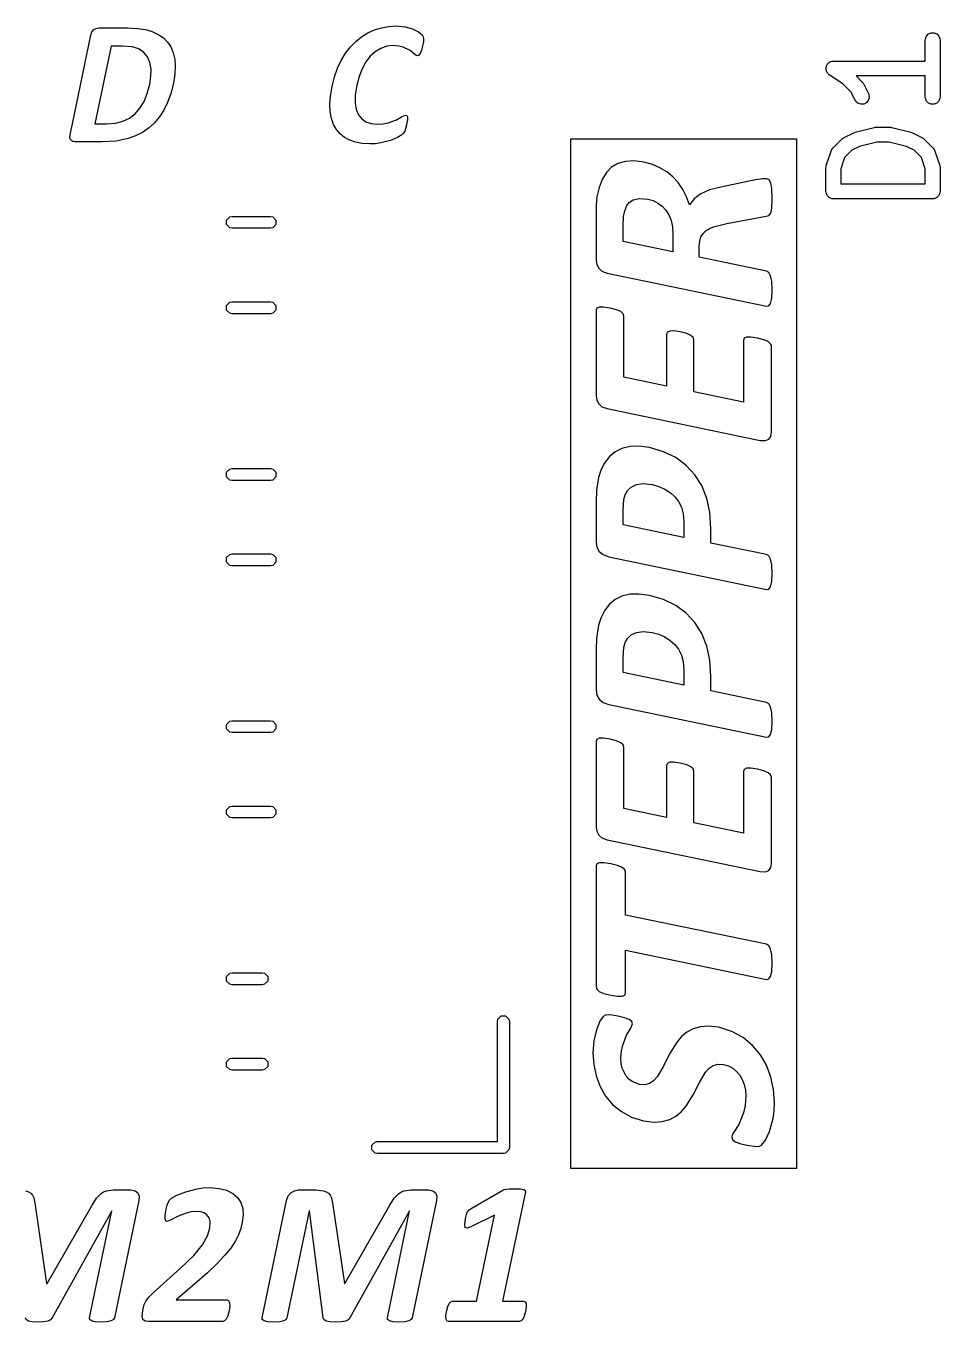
# Model space of a CAD drawing. Extents: x 34.8 to 94.5, y -157.8 to -74.1.
# Drawn here: x 44.02 to 53.23, y -147.53 to -134.47 of the extents above; entities that cross this region are included whole.
import ezdxf

# ---------------------------------------------------------------- set-up
doc = ezdxf.new("R2010")
doc.units = 0
doc.layers.add('BLACK', color=7, linetype='CONTINUOUS')

msp = doc.modelspace()

# ---------------------------------------------------------------- linework, layer by layer
at = {"layer": 'BLACK', "linetype": 'CONTINUOUS'}
for p, q in [((47.531531, -134.511128), (47.602014, -134.488933)), ((47.602014, -134.488933), (47.675118, -134.475555)), ((47.675118, -134.475555), (47.751411, -134.471042)), ((47.751411, -134.471042), (47.839998, -134.479218)), ((47.839998, -134.479218), (47.915963, -134.500571)), ((44.487074, -135.45661), (44.67242, -134.565026)), ((44.67242, -134.565026), (44.684936, -134.530225)), ((44.684936, -134.530225), (44.703616, -134.508667)), ((44.703616, -134.508667), (44.728195, -134.495679)), ((44.728195, -134.495679), (44.755451, -134.491363)), ((44.755451, -134.491363), (45.043834, -134.491363)), ((45.043834, -134.491363), (45.144035, -134.49591)), ((45.144035, -134.49591), (45.225549, -134.508387)), ((45.225549, -134.508387), (45.291338, -134.527321)), ((45.291338, -134.527321), (45.353077, -134.555883)), ((45.353077, -134.555883), (45.404017, -134.591346)), ((45.404017, -134.591346), (45.445571, -134.633769)), ((47.34253, -134.62853), (47.401511, -134.580847)), ((47.401511, -134.580847), (47.464373, -134.541847)), ((47.464373, -134.541847), (47.531531, -134.511128)), ((47.915963, -134.500571), (47.976053, -134.530893)), ((47.976053, -134.530893), (48.011139, -134.560422)), ((48.011139, -134.560422), (48.023045, -134.580664)), ((48.023045, -134.580664), (48.025744, -134.601223)), ((48.025744, -134.601223), (48.023522, -134.630673)), ((53.079819, -134.614285), (53.08126, -134.599653)), ((53.079819, -134.824999), (53.079819, -134.614285)), ((53.08126, -134.599653), (53.092459, -134.572617)), ((53.092459, -134.572617), (53.113151, -134.551925)), ((53.113151, -134.551925), (53.140187, -134.540726)), ((53.140187, -134.540726), (53.169451, -134.540726)), ((53.169451, -134.540726), (53.196487, -134.551925)), ((53.196487, -134.551925), (53.217179, -134.572617)), ((53.217179, -134.572617), (53.228378, -134.599653)), ((53.228378, -134.599653), (53.229819, -134.614285)), ((53.229819, -134.614285), (53.229819, -135.185713)), ((44.877297, -134.674252), (44.71465, -135.45661)), ((44.992873, -134.674252), (44.877297, -134.674252)), ((45.091411, -134.68241), (44.992873, -134.674252)), ((45.156632, -134.703146), (45.091411, -134.68241)), ((45.208815, -134.738156), (45.156632, -134.703146)), ((45.245933, -134.783636), (45.208815, -134.738156)), ((45.445571, -134.633769), (45.478359, -134.683325)), ((45.478359, -134.683325), (45.502719, -134.740976)), ((45.502719, -134.740976), (45.518362, -134.808164)), ((47.195917, -134.819833), (47.240706, -134.746519)), ((47.240706, -134.746519), (47.289578, -134.683045)), ((47.289578, -134.683045), (47.34253, -134.62853)), ((47.539344, -134.730719), (47.488349, -134.777127)), ((47.594479, -134.697192), (47.539344, -134.730719)), ((47.654711, -134.676234), (47.594479, -134.697192)), ((47.719739, -134.669172), (47.654711, -134.676234)), ((47.777698, -134.673453), (47.719739, -134.669172)), ((47.821106, -134.684889), (47.777698, -134.673453)), ((47.889451, -134.719974), (47.821106, -134.684889)), ((47.933824, -134.75506), (47.889451, -134.719974)), ((47.992485, -134.748471), (47.978514, -134.765458)), ((48.004947, -134.718148), (47.992485, -134.748471)), ((48.01614, -134.672585), (48.004947, -134.718148)), ((48.023522, -134.630673), (48.01614, -134.672585)), ((45.269515, -134.838613), (45.245933, -134.783636)), ((45.280542, -134.905403), (45.269515, -134.838613)), ((45.518362, -134.808164), (45.523935, -134.877316)), ((45.523935, -134.877316), (45.520223, -134.956894)), ((47.158939, -134.897481), (47.195917, -134.819833)), ((47.444626, -134.833446), (47.406112, -134.902863)), ((47.488349, -134.777127), (47.444626, -134.833446)), ((47.950717, -134.767417), (47.933824, -134.75506)), ((47.963591, -134.770777), (47.950717, -134.767417)), ((47.978514, -134.765458), (47.963591, -134.770777)), ((52.08126, -134.885367), (52.084072, -134.878578)), ((52.084072, -134.878578), (52.085498, -134.87137)), ((52.085498, -134.87137), (52.089617, -134.865191)), ((52.089617, -134.865191), (52.092459, -134.858331)), ((52.092459, -134.858331), (52.097654, -134.853135)), ((52.097654, -134.853135), (52.101731, -134.847021)), ((52.101731, -134.847021), (52.1079, -134.842889)), ((52.1079, -134.842889), (52.113151, -134.837639)), ((52.113151, -134.837639), (52.11994, -134.834826)), ((52.11994, -134.834826), (52.126046, -134.830738)), ((52.126046, -134.830738), (52.133326, -134.829281)), ((52.133326, -134.829281), (52.140187, -134.82644)), ((52.140187, -134.82644), (52.154663, -134.825014)), ((52.154663, -134.825014), (52.15474, -134.824999)), ((52.15474, -134.824999), (52.154766, -134.825004)), ((52.154766, -134.825004), (52.154819, -134.824999)), ((52.154819, -134.824999), (53.079819, -134.824999)), ((45.267604, -135.057414), (45.27947, -134.976876)), ((45.27947, -134.976876), (45.280542, -134.905403)), ((45.520223, -134.956894), (45.50574, -135.048603)), ((47.10352, -135.080592), (47.128022, -134.98408)), ((47.128022, -134.98408), (47.158939, -134.897481)), ((47.376037, -134.979707), (47.352532, -135.069003)), ((47.406112, -134.902863), (47.376037, -134.979707)), ((52.079819, -134.900078), (52.08126, -134.892793)), ((52.08126, -134.907282), (52.079819, -134.900078)), ((52.08126, -134.892793), (52.08126, -134.885367)), ((52.08126, -134.914631), (52.08126, -134.907282)), ((52.084101, -134.921491), (52.08126, -134.914631)), ((52.085558, -134.928772), (52.084101, -134.921491)), ((52.089646, -134.934877), (52.085558, -134.928772)), ((52.092459, -134.941667), (52.089646, -134.934877)), ((52.097709, -134.946917), (52.092459, -134.941667)), ((52.101841, -134.953087), (52.097709, -134.946917)), ((52.113099, -134.962307), (52.101841, -134.953087)), ((52.113151, -134.962359), (52.113099, -134.962307)), ((52.113173, -134.962368), (52.113151, -134.962359)), ((52.113216, -134.962403), (52.113173, -134.962368)), ((52.249894, -135.053521), (52.113216, -134.962403)), ((53.079819, -134.974999), (52.383504, -134.974999)), ((52.383504, -134.974999), (52.445947, -135.037442)), ((53.079819, -135.185713), (53.079819, -134.974999)), ((45.24211, -135.153053), (45.267604, -135.057414)), ((45.50574, -135.048603), (45.47927, -135.1525)), ((47.087648, -135.177418), (47.10352, -135.080592)), ((47.352532, -135.069003), (47.337668, -135.16734)), ((52.331275, -135.134902), (52.249894, -135.053521)), ((52.373451, -135.219254), (52.331275, -135.134902)), ((52.445947, -135.037442), (52.450667, -135.043192)), ((52.450667, -135.043192), (52.452164, -135.044491)), ((52.452164, -135.044491), (52.453583, -135.046745)), ((52.453583, -135.046745), (52.455275, -135.048807)), ((52.455275, -135.048807), (52.456033, -135.050639)), ((52.456033, -135.050639), (52.459996, -135.056934)), ((52.459996, -135.056934), (52.507615, -135.152172)), ((45.168416, -135.301217), (45.210054, -135.23173)), ((45.210054, -135.23173), (45.24211, -135.153053)), ((45.446871, -135.241981), (45.409136, -135.318729)), ((45.47927, -135.1525), (45.446871, -135.241981)), ((47.082194, -135.26108), (47.087648, -135.177418)), ((47.08566, -135.333335), (47.082194, -135.26108)), ((47.337668, -135.16734), (47.336497, -135.24451)), ((47.336497, -135.24451), (47.347819, -135.314414)), ((52.381283, -135.231697), (52.373451, -135.219254)), ((52.403391, -135.25087), (52.381283, -135.231697)), ((52.431152, -135.260124), (52.403391, -135.25087)), ((52.460342, -135.25805), (52.431152, -135.260124)), ((52.486517, -135.244962), (52.460342, -135.25805)), ((52.50569, -135.222855), (52.486517, -135.244962)), ((52.514944, -135.195093), (52.50569, -135.222855)), ((52.507615, -135.152172), (52.51287, -135.165903)), ((52.51287, -135.165903), (52.514944, -135.195093)), ((53.08126, -135.200345), (53.079819, -135.185713)), ((53.092459, -135.227381), (53.08126, -135.200345)), ((53.113151, -135.248073), (53.092459, -135.227381)), ((53.140187, -135.259272), (53.113151, -135.248073)), ((53.169451, -135.259272), (53.140187, -135.259272)), ((53.196487, -135.248073), (53.169451, -135.259272)), ((53.217179, -135.227381), (53.196487, -135.248073)), ((53.228378, -135.200345), (53.217179, -135.227381)), ((53.229819, -135.185713), (53.228378, -135.200345)), ((44.996842, -135.431765), (45.06235, -135.400485)), ((45.06235, -135.400485), (45.1198, -135.356593)), ((45.1198, -135.356593), (45.168416, -135.301217)), ((45.362697, -135.39032), (45.311368, -135.451072)), ((45.409136, -135.318729), (45.362697, -135.39032)), ((47.09865, -135.404148), (47.08566, -135.333335)), ((47.119601, -135.463937), (47.09865, -135.404148)), ((47.347819, -135.314414), (47.369281, -135.366674)), ((47.369281, -135.366674), (47.402372, -135.408648)), ((47.751728, -135.415572), (47.81031, -135.384217)), ((47.81031, -135.384217), (47.844999, -135.370246)), ((47.844999, -135.370246), (47.858175, -135.373818)), ((47.858175, -135.373818), (47.86397, -135.387868)), ((47.86397, -135.387868), (47.863018, -135.417239)), ((44.464368, -135.565836), (44.487074, -135.45661)), ((44.71465, -135.45661), (44.833718, -135.45661)), ((44.833718, -135.45661), (44.923892, -135.450009)), ((44.923892, -135.450009), (44.996842, -135.431765)), ((45.255062, -135.502015), (45.192448, -135.544922)), ((45.311368, -135.451072), (45.255062, -135.502015)), ((47.147893, -135.514398), (47.119601, -135.463937)), ((47.184964, -135.558486), (47.147893, -135.514398)), ((47.402372, -135.408648), (47.445564, -135.438195)), ((47.445564, -135.438195), (47.497159, -135.455492)), ((47.497159, -135.455492), (47.56106, -135.461691)), ((47.56106, -135.461691), (47.619912, -135.457904)), ((47.619912, -135.457904), (47.669095, -135.447323)), ((47.669095, -135.447323), (47.751728, -135.415572)), ((47.835711, -135.531465), (47.824836, -135.550357)), ((47.845157, -135.505111), (47.835711, -135.531465)), ((47.854286, -135.467724), (47.845157, -135.505111)), ((47.863018, -135.417239), (47.854286, -135.467724)), ((52.374724, -135.541524), (52.5652, -135.493905)), ((52.5652, -135.493905), (52.567736, -135.493529)), ((52.567736, -135.493529), (52.568758, -135.493107)), ((52.568758, -135.493107), (52.57427, -135.492564)), ((52.57427, -135.492564), (52.579744, -135.491755)), ((52.579744, -135.491755), (52.580836, -135.491917)), ((52.580836, -135.491917), (52.58339, -135.491666)), ((52.58339, -135.491666), (52.726247, -135.491666)), ((52.726247, -135.491666), (52.7288, -135.491917)), ((52.7288, -135.491917), (52.729893, -135.491755)), ((52.729893, -135.491755), (52.735366, -135.492564)), ((52.735366, -135.492564), (52.740879, -135.493107)), ((52.740879, -135.493107), (52.7419, -135.493529)), ((52.7419, -135.493529), (52.744437, -135.493905)), ((52.744437, -135.493905), (52.934913, -135.541524)), ((44.462581, -135.601481), (44.464368, -135.565836)), ((44.472147, -135.622195), (44.462581, -135.601481)), ((44.490704, -135.634947), (44.472147, -135.622195)), ((44.516758, -135.6395), (44.490704, -135.634947)), ((44.785218, -135.6395), (44.516758, -135.6395)), ((44.92979, -135.630702), (44.785218, -135.6395)), ((45.049629, -135.60624), (44.92979, -135.630702)), ((45.124189, -135.579629), (45.049629, -135.60624)), ((45.192448, -135.544922), (45.124189, -135.579629)), ((47.229778, -135.594676), (47.184964, -135.558486)), ((47.283313, -135.623386), (47.229778, -135.594676)), ((47.341355, -135.643048), (47.283313, -135.623386)), ((47.407892, -135.655454), (47.341355, -135.643048)), ((47.484301, -135.659821), (47.407892, -135.655454)), ((47.542454, -135.657301), (47.484301, -135.659821)), ((47.596146, -135.649978), (47.542454, -135.657301)), ((47.691559, -135.625529), (47.596146, -135.649978)), ((47.764826, -135.59473), (47.691559, -135.625529)), ((47.807214, -135.568455), (47.764826, -135.59473)), ((47.824836, -135.550357), (47.807214, -135.568455)), ((49.51015, -145.981799), (49.51015, -135.608516)), ((49.51015, -135.608516), (51.783485, -135.608516)), ((51.783485, -135.608516), (51.783485, -145.981799)), ((52.149405, -135.704109), (52.244643, -135.608871)), ((52.244643, -135.608871), (52.250393, -135.60415)), ((52.250393, -135.60415), (52.251692, -135.602654)), ((52.251692, -135.602654), (52.253946, -135.601234)), ((52.253946, -135.601234), (52.256008, -135.599543)), ((52.256008, -135.599543), (52.25784, -135.598784)), ((52.25784, -135.598784), (52.264135, -135.594822)), ((52.264135, -135.594822), (52.359373, -135.547203)), ((52.359373, -135.547203), (52.360442, -135.546793)), ((52.360442, -135.546793), (52.360878, -135.546471)), ((52.360878, -135.546471), (52.367014, -135.544278)), ((52.367014, -135.544278), (52.373104, -135.541948)), ((52.373104, -135.541948), (52.373644, -135.541909)), ((52.373644, -135.541909), (52.374724, -135.541524)), ((52.592624, -135.641666), (52.41909, -135.685049)), ((52.717013, -135.641666), (52.592624, -135.641666)), ((52.890547, -135.685049), (52.717013, -135.641666)), ((52.934913, -135.541524), (52.935992, -135.541909)), ((52.935992, -135.541909), (52.936532, -135.541948)), ((52.936532, -135.541948), (52.942613, -135.544275)), ((52.942613, -135.544275), (52.948759, -135.546471)), ((52.948759, -135.546471), (52.949194, -135.546793)), ((52.949194, -135.546793), (52.950264, -135.547203)), ((52.950264, -135.547203), (53.045502, -135.594822)), ((53.045502, -135.594822), (53.051798, -135.598785)), ((53.051798, -135.598785), (53.053628, -135.599543)), ((53.053628, -135.599543), (53.055686, -135.601232)), ((53.055686, -135.601232), (53.057945, -135.602654)), ((53.057945, -135.602654), (53.059244, -135.604152)), ((53.059244, -135.604152), (53.064994, -135.608871)), ((53.064994, -135.608871), (53.160233, -135.704109)), ((52.083668, -135.876282), (52.131287, -135.733425)), ((52.131287, -135.733425), (52.137281, -135.72)), ((52.137281, -135.72), (52.139046, -135.717964)), ((52.139046, -135.717964), (52.140078, -135.715474)), ((52.140078, -135.715474), (52.149405, -135.704109)), ((52.342103, -135.723543), (52.26799, -135.797655)), ((52.41909, -135.685049), (52.342103, -135.723543)), ((52.967534, -135.723543), (52.890547, -135.685049)), ((53.041648, -135.797656), (52.967534, -135.723543)), ((53.160233, -135.704109), (53.169561, -135.715474)), ((53.169561, -135.715474), (53.170592, -135.717964)), ((53.170592, -135.717964), (53.172357, -135.719999)), ((53.172357, -135.719999), (53.178351, -135.733425)), ((53.178351, -135.733425), (53.22597, -135.876281)), ((49.920806, -135.895586), (49.867906, -135.948023)), ((49.984564, -135.858107), (49.920806, -135.895586)), ((50.060879, -135.835868), (49.984564, -135.858107)), ((50.144517, -135.830738), (50.060879, -135.835868)), ((50.246381, -135.843684), (50.144517, -135.830738)), ((50.331872, -135.867074), (50.246381, -135.843684)), ((50.407581, -135.899249), (50.331872, -135.867074)), ((50.476718, -135.940923), (50.407581, -135.899249)), ((52.079819, -135.899999), (52.080548, -135.892593)), ((52.079819, -136.138094), (52.079819, -135.899999)), ((52.080408, -135.890619), (52.080998, -135.888021)), ((52.080548, -135.892593), (52.080408, -135.890619)), ((52.080998, -135.888021), (52.08126, -135.885367)), ((52.08126, -135.885367), (52.082018, -135.883535)), ((52.082018, -135.883535), (52.083668, -135.876282)), ((52.26799, -135.797655), (52.229819, -135.912169)), ((52.229819, -135.912169), (52.229819, -136.063094)), ((53.079819, -135.912169), (53.041648, -135.797656)), ((53.079819, -136.063094), (53.079819, -135.912169)), ((53.22597, -135.876281), (53.227619, -135.883536)), ((53.227619, -135.883536), (53.228378, -135.885367)), ((53.228378, -135.885367), (53.228639, -135.88802)), ((53.228639, -135.88802), (53.22923, -135.890618)), ((53.22923, -135.890618), (53.229089, -135.892592)), ((53.229089, -135.892592), (53.229819, -135.899999)), ((53.229819, -135.899999), (53.229819, -136.138094)), ((49.824818, -136.017341), (49.794153, -136.09742)), ((49.867906, -135.948023), (49.824818, -136.017341)), ((50.537519, -135.990962), (50.476718, -135.940923)), ((50.590514, -136.04943), (50.537519, -135.990962)), ((50.636681, -136.117236), (50.590514, -136.04943)), ((51.369288, -136.021004), (51.019898, -136.094155)), ((51.445369, -136.010135), (51.369288, -136.021004)), ((51.482983, -136.011235), (51.445369, -136.010135)), ((51.508384, -136.021859), (51.482983, -136.011235)), ((51.525481, -136.050802), (51.508384, -136.021859)), ((51.535006, -136.111618), (51.525481, -136.050802)), ((49.794153, -136.09742), (49.773161, -136.194295)), ((50.674445, -136.191601), (50.636681, -136.117236)), ((50.817787, -136.160955), (50.751353, -136.211269)), ((50.906814, -136.122609), (50.817787, -136.160955)), ((51.019898, -136.094155), (50.906814, -136.122609)), ((51.537815, -136.217742), (51.535006, -136.111618)), ((52.08126, -136.152726), (52.079819, -136.138094)), ((52.092459, -136.179762), (52.08126, -136.152726)), ((52.113151, -136.200454), (52.092459, -136.179762)), ((52.229819, -136.063094), (53.079819, -136.063094)), ((53.217179, -136.179762), (53.196487, -136.200454)), ((53.228378, -136.152726), (53.217179, -136.179762)), ((53.229819, -136.138094), (53.228378, -136.152726)), ((49.766444, -136.273063), (49.763635, -136.384804)), ((49.773161, -136.194295), (49.766444, -136.273063)), ((50.052208, -136.332414), (50.073899, -136.280951)), ((50.073899, -136.280951), (50.10204, -136.245667)), ((50.10204, -136.245667), (50.136716, -136.223115)), ((50.136716, -136.223115), (50.200567, -136.208061)), ((50.200567, -136.208061), (50.283872, -136.214933)), ((50.283872, -136.214933), (50.338883, -136.231107)), ((50.338883, -136.231107), (50.387554, -136.255233)), ((50.387554, -136.255233), (50.430511, -136.287486)), ((50.430511, -136.287486), (50.467299, -136.328018)), ((50.704703, -136.274406), (50.674445, -136.191601)), ((50.751353, -136.211269), (50.704703, -136.274406)), ((51.524748, -136.357449), (51.535006, -136.306768)), ((51.535006, -136.306768), (51.537815, -136.217742)), ((52.140187, -136.211653), (52.113151, -136.200454)), ((52.154819, -136.213094), (52.140187, -136.211653)), ((53.154819, -136.213094), (52.154819, -136.213094)), ((53.169451, -136.211653), (53.154819, -136.213094)), ((53.196487, -136.200454), (53.169451, -136.211653)), ((46.041925, -136.427039), (46.074397, -136.394567)), ((46.041925, -136.472961), (46.041925, -136.427039)), ((46.074397, -136.394567), (46.097358, -136.39)), ((46.097358, -136.39), (46.482642, -136.39)), ((46.482642, -136.39), (46.505603, -136.394567)), ((46.505603, -136.394567), (46.538075, -136.427039)), ((46.538075, -136.427039), (46.538075, -136.472961)), ((49.763635, -136.384804), (49.763635, -136.484455)), ((50.037187, -136.484455), (50.041339, -136.391032)), ((50.041339, -136.391032), (50.052208, -136.332414)), ((50.467299, -136.328018), (50.496525, -136.375447)), ((50.496525, -136.375447), (50.519078, -136.432187)), ((50.519078, -136.432187), (50.532605, -136.494268)), ((51.080471, -136.460886), (51.477365, -136.388223)), ((51.477365, -136.388223), (51.505575, -136.380774)), ((51.505575, -136.380774), (51.524748, -136.357449)), ((46.074397, -136.505433), (46.041925, -136.472961)), ((46.097358, -136.51), (46.074397, -136.505433)), ((46.482642, -136.51), (46.097358, -136.51)), ((46.505603, -136.505433), (46.482642, -136.51)), ((46.538075, -136.472961), (46.505603, -136.505433)), ((49.763635, -136.484455), (49.763635, -136.832501)), ((50.037187, -136.642114), (50.037187, -136.484455)), ((50.532605, -136.494268), (50.537397, -136.567009)), ((50.537397, -136.567009), (50.537397, -136.746039)), ((50.820963, -136.596563), (50.843072, -136.560934)), ((50.843072, -136.560934), (50.873841, -136.532082)), ((50.873841, -136.532082), (50.911877, -136.509676)), ((50.911877, -136.509676), (50.961036, -136.490805)), ((50.961036, -136.490805), (51.080471, -136.460886)), ((50.537397, -136.746039), (50.037187, -136.642114)), ((50.803133, -136.691817), (50.807903, -136.638279)), ((50.803133, -136.80136), (50.803133, -136.691817)), ((50.807903, -136.638279), (50.820963, -136.596563)), ((49.763635, -136.832501), (49.770275, -136.874434)), ((51.480174, -136.942044), (50.803133, -136.80136)), ((49.770275, -136.874434), (49.790258, -136.912246)), ((49.790258, -136.912246), (49.823423, -136.940986)), ((49.823423, -136.940986), (49.876964, -136.96024)), ((49.876964, -136.96024), (51.48054, -137.293632)), ((51.504842, -136.955844), (51.480174, -136.942044)), ((51.522794, -136.988328), (51.504842, -136.955844)), ((51.533663, -137.044015), (51.522794, -136.988328)), ((51.537815, -137.130477), (51.533663, -137.044015)), ((51.522794, -137.266399), (51.533663, -137.214497)), ((51.533663, -137.214497), (51.537815, -137.130477)), ((46.041925, -137.287039), (46.074397, -137.254567)), ((46.041925, -137.332961), (46.041925, -137.287039)), ((46.074397, -137.365433), (46.041925, -137.332961)), ((46.074397, -137.254567), (46.097358, -137.25)), ((46.097358, -137.25), (46.482642, -137.25)), ((46.482642, -137.25), (46.505603, -137.254567)), ((46.505603, -137.254567), (46.538075, -137.287039)), ((46.538075, -137.332961), (46.505603, -137.365433)), ((46.538075, -137.287039), (46.538075, -137.332961)), ((49.770474, -137.315003), (49.763635, -137.335031)), ((49.763635, -137.335031), (49.763635, -138.198307)), ((49.79441, -137.304012), (49.770474, -137.315003)), ((49.838129, -137.303035), (49.79441, -137.304012)), ((49.905662, -137.313782), (49.838129, -137.303035)), ((49.970631, -137.330634), (49.905662, -137.313782)), ((50.013618, -137.349563), (49.970631, -137.330634)), ((50.037554, -137.370568), (50.013618, -137.349563)), ((51.48054, -137.293632), (51.505087, -137.290701)), ((51.505087, -137.290701), (51.522794, -137.266399)), ((46.097358, -137.37), (46.074397, -137.365433)), ((46.482642, -137.37), (46.097358, -137.37)), ((46.505603, -137.365433), (46.482642, -137.37)), ((50.045003, -137.393527), (50.037554, -137.370568)), ((50.045003, -138.010851), (50.045003, -137.393527)), ((50.482442, -137.557292), (50.47487, -137.577686)), ((50.47487, -137.577686), (50.47487, -138.100244)), ((50.505523, -137.545446), (50.482442, -137.557292)), ((50.547777, -137.544225), (50.505523, -137.545446)), ((50.612379, -137.554239), (50.547777, -137.544225)), ((50.677714, -137.571214), (50.612379, -137.554239)), ((50.719235, -137.589776), (50.677714, -137.571214)), ((50.741706, -137.611147), (50.719235, -137.589776)), ((50.748422, -137.634473), (50.741706, -137.611147)), ((51.256203, -137.617986), (51.248632, -137.63838)), ((51.280017, -137.60614), (51.256203, -137.617986)), ((51.323126, -137.605041), (51.280017, -137.60614)), ((51.389316, -137.615422), (51.323126, -137.605041)), ((51.455628, -137.632641), (51.389316, -137.615422)), ((50.748422, -138.15703), (50.748422, -137.634473)), ((51.248632, -137.63838), (51.248632, -138.261078)), ((51.498614, -137.65157), (51.455628, -137.632641)), ((51.52255, -137.673307), (51.498614, -137.65157)), ((51.53, -137.696877), (51.52255, -137.673307)), ((51.53, -138.565526), (51.53, -137.696877)), ((50.47487, -138.100244), (50.045003, -138.010851)), ((49.763635, -138.198307), (49.770275, -138.24024)), ((49.770275, -138.24024), (49.790258, -138.278052)), ((51.248632, -138.261078), (50.748422, -138.15703)), ((49.790258, -138.278052), (49.823423, -138.306792)), ((49.823423, -138.306792), (49.876964, -138.326046)), ((49.876964, -138.326046), (51.416671, -138.646126)), ((51.416671, -138.646126), (51.47151, -138.648877)), ((51.47151, -138.648877), (51.503377, -138.634159)), ((51.503377, -138.634159), (51.522996, -138.60561)), ((51.522996, -138.60561), (51.53, -138.565526)), ((49.954633, -138.761898), (49.89561, -138.811161)), ((50.023964, -138.727527), (49.954633, -138.761898)), ((50.106552, -138.708042), (50.023964, -138.727527)), ((50.195908, -138.704985), (50.106552, -138.708042)), ((50.30158, -138.719155), (50.195908, -138.704985)), ((50.444325, -138.760547), (50.30158, -138.719155)), ((50.565851, -138.819539), (50.444325, -138.760547)), ((49.847166, -138.875348), (49.811053, -138.947661)), ((49.89561, -138.811161), (49.847166, -138.875348)), ((50.672122, -138.89771), (50.565851, -138.819539)), ((50.759535, -138.992096), (50.672122, -138.89771)), ((46.041925, -138.967039), (46.074397, -138.934567)), ((46.041925, -139.012961), (46.041925, -138.967039)), ((46.074397, -139.045433), (46.041925, -139.012961)), ((46.074397, -138.934567), (46.097358, -138.93)), ((46.097358, -139.05), (46.074397, -139.045433)), ((46.097358, -138.93), (46.482642, -138.93)), ((46.482642, -139.05), (46.097358, -139.05)), ((46.482642, -138.93), (46.505603, -138.934567)), ((46.505603, -139.045433), (46.482642, -139.05)), ((46.505603, -138.934567), (46.538075, -138.967039)), ((46.538075, -139.012961), (46.505603, -139.045433)), ((46.538075, -138.967039), (46.538075, -139.012961)), ((49.788914, -139.020184), (49.768398, -139.1489)), ((49.811053, -138.947661), (49.788914, -139.020184)), ((50.828196, -139.102011), (50.759535, -138.992096)), ((49.768398, -139.1489), (49.763635, -139.264916)), ((50.057872, -139.194872), (50.081639, -139.151953)), ((50.081639, -139.151953), (50.117386, -139.117486)), ((50.117386, -139.117486), (50.171887, -139.09187)), ((50.171887, -139.09187), (50.237141, -139.082244)), ((50.237141, -139.082244), (50.32747, -139.092114)), ((50.32747, -139.092114), (50.394733, -139.11084)), ((50.394733, -139.11084), (50.455942, -139.137543)), ((50.455942, -139.137543), (50.511237, -139.172297)), ((50.511237, -139.172297), (50.557302, -139.21338)), ((50.879337, -139.230233), (50.828196, -139.102011)), ((49.763635, -139.264916), (49.763635, -139.347103)), ((50.037187, -139.347103), (50.044881, -139.242445)), ((50.044881, -139.242445), (50.057872, -139.194872)), ((50.557302, -139.21338), (50.594634, -139.261958)), ((50.594634, -139.261958), (50.623248, -139.31987)), ((50.623248, -139.31987), (50.64055, -139.38491)), ((50.909599, -139.370329), (50.879337, -139.230233)), ((49.763635, -139.347103), (49.763635, -139.672435)), ((50.037187, -139.496824), (50.037187, -139.347103)), ((50.64055, -139.38491), (50.646817, -139.465805)), ((50.920369, -139.536025), (50.909599, -139.370329)), ((50.646817, -139.623464), (50.037187, -139.496824)), ((50.646817, -139.465805), (50.646817, -139.623464)), ((50.920369, -139.680373), (50.920369, -139.536025)), ((49.763635, -139.672435), (49.771767, -139.722708)), ((51.480785, -139.796877), (50.920369, -139.680373)), ((46.041925, -139.827039), (46.074397, -139.794567)), ((46.041925, -139.872961), (46.041925, -139.827039)), ((46.074397, -139.794567), (46.097358, -139.79)), ((46.097358, -139.79), (46.482642, -139.79)), ((46.482642, -139.79), (46.505603, -139.794567)), ((46.505603, -139.794567), (46.538075, -139.827039)), ((46.538075, -139.827039), (46.538075, -139.872961)), ((49.771767, -139.722708), (49.795753, -139.765369)), ((49.795753, -139.765369), (49.834198, -139.797312)), ((49.834198, -139.797312), (49.891863, -139.818004)), ((49.891863, -139.818004), (51.48054, -140.148342)), ((51.505209, -139.810676), (51.480785, -139.796877)), ((51.522916, -139.843038), (51.505209, -139.810676)), ((51.533663, -139.898726), (51.522916, -139.843038)), ((46.074397, -139.905433), (46.041925, -139.872961)), ((46.097358, -139.91), (46.074397, -139.905433)), ((46.482642, -139.91), (46.097358, -139.91)), ((46.505603, -139.905433), (46.482642, -139.91)), ((46.538075, -139.872961), (46.505603, -139.905433)), ((51.537815, -139.985188), (51.533663, -139.898726)), ((51.522794, -140.121109), (51.533663, -140.069207)), ((51.533663, -140.069207), (51.537815, -139.985188)), ((50.023964, -140.216432), (49.954633, -140.250802)), ((50.106552, -140.196946), (50.023964, -140.216432)), ((50.195908, -140.193889), (50.106552, -140.196946)), ((50.30158, -140.208059), (50.195908, -140.193889)), ((50.444325, -140.249451), (50.30158, -140.208059)), ((51.48054, -140.148342), (51.505087, -140.145411)), ((51.505087, -140.145411), (51.522794, -140.121109)), ((49.847166, -140.364253), (49.811053, -140.436566)), ((49.89561, -140.300065), (49.847166, -140.364253)), ((49.954633, -140.250802), (49.89561, -140.300065)), ((50.565851, -140.308443), (50.444325, -140.249451)), ((50.672122, -140.386614), (50.565851, -140.308443)), ((49.811053, -140.436566), (49.788914, -140.509089)), ((50.759535, -140.481001), (50.672122, -140.386614)), ((50.828196, -140.590915), (50.759535, -140.481001)), ((49.788914, -140.509089), (49.768398, -140.637805)), ((50.081639, -140.640858), (50.117386, -140.606391)), ((50.117386, -140.606391), (50.171887, -140.580774)), ((50.171887, -140.580774), (50.237141, -140.571148)), ((50.237141, -140.571148), (50.32747, -140.581018)), ((50.32747, -140.581018), (50.394733, -140.599745)), ((50.394733, -140.599745), (50.455942, -140.626447)), ((50.455942, -140.626447), (50.511237, -140.661202)), ((50.879337, -140.719138), (50.828196, -140.590915)), ((49.768398, -140.637805), (49.763635, -140.75382)), ((49.763635, -140.75382), (49.763635, -140.836008)), ((50.037187, -140.836008), (50.044881, -140.73135)), ((50.044881, -140.73135), (50.057872, -140.683776)), ((50.057872, -140.683776), (50.081639, -140.640858)), ((50.511237, -140.661202), (50.557302, -140.702285)), ((50.557302, -140.702285), (50.594634, -140.750862)), ((50.594634, -140.750862), (50.623248, -140.808775)), ((50.909599, -140.859234), (50.879337, -140.719138)), ((49.763635, -140.836008), (49.763635, -141.161339)), ((50.037187, -140.985729), (50.037187, -140.836008)), ((50.623248, -140.808775), (50.64055, -140.873814)), ((50.64055, -140.873814), (50.646817, -140.95471)), ((50.920369, -141.02493), (50.909599, -140.859234)), ((50.646817, -141.112369), (50.037187, -140.985729)), ((50.646817, -140.95471), (50.646817, -141.112369)), ((50.920369, -141.169277), (50.920369, -141.02493)), ((49.763635, -141.161339), (49.771767, -141.211613)), ((49.771767, -141.211613), (49.795753, -141.254274)), ((49.795753, -141.254274), (49.834198, -141.286216)), ((51.480785, -141.285781), (50.920369, -141.169277)), ((49.834198, -141.286216), (49.891863, -141.306908)), ((49.891863, -141.306908), (51.48054, -141.637246)), ((51.505209, -141.299581), (51.480785, -141.285781)), ((51.522916, -141.331943), (51.505209, -141.299581)), ((51.533663, -141.38763), (51.522916, -141.331943)), ((51.537815, -141.474092), (51.533663, -141.38763)), ((46.041925, -141.507039), (46.074397, -141.474567)), ((46.041925, -141.552961), (46.041925, -141.507039)), ((46.074397, -141.474567), (46.097358, -141.47)), ((46.097358, -141.47), (46.482642, -141.47)), ((46.482642, -141.47), (46.505603, -141.474567)), ((46.505603, -141.474567), (46.538075, -141.507039)), ((46.538075, -141.507039), (46.538075, -141.552961)), ((51.533663, -141.558112), (51.537815, -141.474092)), ((46.074397, -141.585433), (46.041925, -141.552961)), ((46.097358, -141.59), (46.074397, -141.585433)), ((46.482642, -141.59), (46.097358, -141.59)), ((46.505603, -141.585433), (46.482642, -141.59)), ((46.538075, -141.552961), (46.505603, -141.585433)), ((49.770474, -141.658618), (49.763635, -141.678646)), ((49.79441, -141.647627), (49.770474, -141.658618)), ((49.838129, -141.64665), (49.79441, -141.647627)), ((49.905662, -141.657396), (49.838129, -141.64665)), ((49.970631, -141.674249), (49.905662, -141.657396)), ((51.48054, -141.637246), (51.505087, -141.634316)), ((51.505087, -141.634316), (51.522794, -141.610013)), ((51.522794, -141.610013), (51.533663, -141.558112)), ((49.763635, -141.678646), (49.763635, -142.541922)), ((50.013618, -141.693178), (49.970631, -141.674249)), ((50.037554, -141.714183), (50.013618, -141.693178)), ((50.045003, -141.737142), (50.037554, -141.714183)), ((50.045003, -142.354466), (50.045003, -141.737142)), ((50.482442, -141.900907), (50.47487, -141.921301)), ((50.47487, -141.921301), (50.47487, -142.443858)), ((50.505523, -141.889061), (50.482442, -141.900907)), ((50.547777, -141.88784), (50.505523, -141.889061)), ((50.612379, -141.897854), (50.547777, -141.88784)), ((50.677714, -141.914828), (50.612379, -141.897854)), ((50.719235, -141.933391), (50.677714, -141.914828)), ((50.741706, -141.954762), (50.719235, -141.933391)), ((50.748422, -141.978087), (50.741706, -141.954762)), ((50.748422, -142.500645), (50.748422, -141.978087)), ((51.256203, -141.961601), (51.248632, -141.981995)), ((51.248632, -141.981995), (51.248632, -142.604692)), ((51.280017, -141.949755), (51.256203, -141.961601)), ((51.323126, -141.948656), (51.280017, -141.949755)), ((51.389316, -141.959036), (51.323126, -141.948656)), ((51.455628, -141.976256), (51.389316, -141.959036)), ((51.498614, -141.995184), (51.455628, -141.976256)), ((51.52255, -142.016922), (51.498614, -141.995184)), ((51.53, -142.040491), (51.52255, -142.016922)), ((51.53, -142.909141), (51.53, -142.040491)), ((46.041925, -142.367039), (46.074397, -142.334567)), ((46.041925, -142.412961), (46.041925, -142.367039)), ((46.074397, -142.445433), (46.041925, -142.412961)), ((46.074397, -142.334567), (46.097358, -142.33)), ((46.097358, -142.45), (46.074397, -142.445433)), ((46.097358, -142.33), (46.482642, -142.33)), ((46.482642, -142.45), (46.097358, -142.45)), ((46.482642, -142.33), (46.505603, -142.334567)), ((46.505603, -142.445433), (46.482642, -142.45)), ((46.505603, -142.334567), (46.538075, -142.367039)), ((46.538075, -142.412961), (46.505603, -142.445433)), ((46.538075, -142.367039), (46.538075, -142.412961)), ((50.47487, -142.443858), (50.045003, -142.354466)), ((49.763635, -142.541922), (49.770275, -142.583854)), ((49.770275, -142.583854), (49.790258, -142.621667)), ((51.248632, -142.604692), (50.748422, -142.500645)), ((49.790258, -142.621667), (49.823423, -142.650407)), ((49.823423, -142.650407), (49.876964, -142.669661)), ((49.876964, -142.669661), (51.416671, -142.989741)), ((49.771207, -142.91256), (49.763635, -142.932955)), ((49.763635, -142.932955), (49.763635, -144.151727)), ((49.79612, -142.900959), (49.771207, -142.91256)), ((49.842404, -142.900593), (49.79612, -142.900959)), ((49.912868, -142.911828), (49.842404, -142.900593)), ((49.981256, -142.929413), (49.912868, -142.911828)), ((50.026807, -142.948831), (49.981256, -142.929413)), ((50.05233, -142.970935), (50.026807, -142.948831)), ((50.060635, -142.994748), (50.05233, -142.970935)), ((51.503377, -142.977773), (51.522996, -142.949225)), ((51.522996, -142.949225), (51.53, -142.909141)), ((50.060635, -143.427669), (50.060635, -142.994748)), ((51.416671, -142.989741), (51.47151, -142.992491)), ((51.47151, -142.992491), (51.503377, -142.977773)), ((51.480662, -143.722836), (50.060635, -143.427669)), ((51.505209, -143.736636), (51.480662, -143.722836)), ((51.522916, -143.768998), (51.505209, -143.736636)), ((50.060635, -144.21352), (50.060635, -143.7806)), ((50.060635, -143.7806), (51.480662, -144.075767)), ((51.533663, -143.825418), (51.522916, -143.768998)), ((51.537815, -143.911147), (51.533663, -143.825418)), ((46.041925, -144.047039), (46.074397, -144.014567)), ((46.074397, -144.014567), (46.097358, -144.01)), ((46.097358, -144.01), (46.4, -144.01)), ((46.4, -144.01), (46.422961, -144.014567)), ((46.422961, -144.014567), (46.455433, -144.047039)), ((51.522916, -144.047069), (51.533663, -143.995167)), ((51.533663, -143.995167), (51.537815, -143.911147)), ((46.041925, -144.092961), (46.041925, -144.047039)), ((46.074397, -144.125433), (46.041925, -144.092961)), ((46.097358, -144.13), (46.074397, -144.125433)), ((46.4, -144.13), (46.097358, -144.13)), ((46.422961, -144.125433), (46.4, -144.13)), ((46.455433, -144.092961), (46.422961, -144.125433)), ((46.455433, -144.047039), (46.455433, -144.092961)), ((49.763635, -144.151727), (49.771207, -144.176151)), ((51.480662, -144.075767), (51.505209, -144.072226)), ((51.505209, -144.072226), (51.522916, -144.047069)), ((49.771207, -144.176151), (49.79612, -144.197278)), ((49.79612, -144.197278), (49.842404, -144.216939)), ((49.842404, -144.216939), (49.912868, -144.234891)), ((49.912868, -144.234891), (49.981256, -144.24576)), ((49.981256, -144.24576), (50.026807, -144.245149)), ((50.026807, -144.245149), (50.05233, -144.234525)), ((50.05233, -144.234525), (50.060635, -144.21352)), ((48.77, -144.5), (48.774567, -144.477039)), ((48.77, -145.71), (48.77, -144.5)), ((48.774567, -144.477039), (48.807039, -144.444567)), ((48.807039, -144.444567), (48.852961, -144.444567)), ((48.852961, -144.444567), (48.885433, -144.477039)), ((48.885433, -144.477039), (48.89, -144.5)), ((48.89, -144.5), (48.89, -145.77)), ((49.80308, -144.497208), (49.767055, -144.584647)), ((49.836297, -144.449336), (49.80308, -144.497208)), ((49.859256, -144.436025), (49.836297, -144.449336)), ((49.884658, -144.433339), (49.859256, -144.436025)), ((49.924469, -144.43688), (49.884658, -144.433339)), ((49.984064, -144.447993), (49.924469, -144.43688)), ((50.051353, -144.464113), (49.984064, -144.447993)), ((50.09666, -144.480111), (50.051353, -144.464113)), ((50.122794, -144.498796), (50.09666, -144.480111)), ((50.112414, -144.566817), (50.130976, -144.523831)), ((50.130976, -144.523831), (50.122794, -144.498796)), ((49.767055, -144.584647), (49.741775, -144.694312)), ((50.031814, -144.737299), (50.071748, -144.637281)), ((50.071748, -144.637281), (50.112414, -144.566817)), ((50.625113, -144.652973), (50.579284, -144.706768)), ((50.678935, -144.608461), (50.625113, -144.652973)), ((50.740997, -144.574922), (50.678935, -144.608461)), ((50.815467, -144.552651), (50.740997, -144.574922)), ((50.897207, -144.54625), (50.815467, -144.552651)), ((51.000359, -144.559002), (50.897207, -144.54625)), ((51.132659, -144.599542), (51.000359, -144.559002)), ((51.244724, -144.660607), (51.132659, -144.599542)), ((51.341435, -144.740829), (51.244724, -144.660607)), ((49.741775, -144.694312), (49.732372, -144.815334)), ((50.01374, -144.868457), (50.018488, -144.797269)), ((50.018488, -144.797269), (50.031814, -144.737299)), ((50.579284, -144.706768), (50.504912, -144.827547)), ((51.42009, -144.834752), (51.341435, -144.740829)), ((46.041925, -144.907039), (46.074397, -144.874567)), ((46.041925, -144.952961), (46.041925, -144.907039)), ((46.074397, -144.874567), (46.097358, -144.87)), ((46.097358, -144.87), (46.4, -144.87)), ((46.4, -144.87), (46.422961, -144.874567)), ((46.422961, -144.874567), (46.455433, -144.907039)), ((46.455433, -144.907039), (46.455433, -144.952961)), ((49.732372, -144.815334), (49.740246, -144.932863)), ((49.740246, -144.932863), (49.763757, -145.046999)), ((50.017476, -144.924125), (50.01374, -144.868457)), ((50.028028, -144.97165), (50.017476, -144.924125)), ((50.504912, -144.827547), (50.442875, -144.950889)), ((50.943695, -144.944172), (50.989443, -144.93005)), ((50.989443, -144.93005), (51.046765, -144.933426)), ((51.046765, -144.933426), (51.096564, -144.94856)), ((51.481376, -144.941202), (51.42009, -144.834752)), ((46.074397, -144.985433), (46.041925, -144.952961)), ((46.097358, -144.99), (46.074397, -144.985433)), ((46.4, -144.99), (46.097358, -144.99)), ((46.422961, -144.985433), (46.4, -144.99)), ((46.455433, -144.952961), (46.422961, -144.985433)), ((49.763757, -145.046999), (49.803457, -145.155016)), ((50.067229, -145.051273), (50.028028, -144.97165)), ((50.094879, -145.082061), (50.067229, -145.051273)), ((50.380104, -145.057501), (50.343515, -145.098129)), ((50.442875, -144.950889), (50.380104, -145.057501)), ((50.804476, -145.115753), (50.867247, -145.011828)), ((50.867247, -145.011828), (50.903705, -144.972144)), ((50.903705, -144.972144), (50.943695, -144.944172)), ((51.096564, -144.94856), (51.141043, -144.971772)), ((51.141043, -144.971772), (51.17991, -145.002732)), ((51.17991, -145.002732), (51.211995, -145.040648)), ((51.211995, -145.040648), (51.23715, -145.084565)), ((51.525847, -145.059821), (51.481376, -144.941202)), ((51.552346, -145.185157), (51.525847, -145.059821)), ((49.803457, -145.155016), (49.858646, -145.251186)), ((50.127435, -145.106472), (50.094879, -145.082061)), ((50.201929, -145.136025), (50.127435, -145.106472)), ((50.258118, -145.13942), (50.201929, -145.136025)), ((50.303656, -145.125767), (50.258118, -145.13942)), ((50.343515, -145.098129), (50.303656, -145.125767)), ((50.742438, -145.237752), (50.804476, -145.115753)), ((51.23715, -145.084565), (51.256448, -145.136147)), ((51.256448, -145.136147), (51.268042, -145.19169)), ((51.268042, -145.19169), (51.272079, -145.254239)), ((51.561263, -145.315788), (51.552346, -145.185157)), ((49.858646, -145.251186), (49.929866, -145.335754)), ((50.668066, -145.357187), (50.742438, -145.237752)), ((51.272079, -145.254239), (51.26619, -145.347998)), ((51.557464, -145.403229), (51.561263, -145.315788)), ((49.929866, -145.335754), (50.018381, -145.4086)), ((50.018381, -145.4086), (50.120757, -145.46414)), ((50.506321, -145.48646), (50.568415, -145.453541)), ((50.568415, -145.453541), (50.6223, -145.40976)), ((50.6223, -145.40976), (50.668066, -145.357187)), ((51.250219, -145.421423), (51.201737, -145.539026)), ((51.26619, -145.347998), (51.250219, -145.421423)), ((51.54673, -145.479186), (51.557464, -145.403229)), ((50.120757, -145.46414), (50.241496, -145.501046)), ((50.241496, -145.501046), (50.348339, -145.514593)), ((50.348339, -145.514593), (50.431273, -145.508496)), ((50.431273, -145.508496), (50.506321, -145.48646)), ((51.201737, -145.539026), (51.153377, -145.616451)), ((51.512048, -145.607536), (51.54673, -145.479186)), ((47.504567, -145.747039), (47.537039, -145.714567)), ((47.537039, -145.714567), (47.56, -145.71)), ((47.56, -145.71), (48.77, -145.71)), ((51.135946, -145.645374), (51.131395, -145.664689)), ((51.131395, -145.664689), (51.138967, -145.689724)), ((51.153377, -145.616451), (51.135946, -145.645374)), ((51.138967, -145.689724), (51.164368, -145.710973)), ((51.164368, -145.710973), (51.211018, -145.729291)), ((51.42986, -145.745411), (51.469305, -145.696929)), ((51.469305, -145.696929), (51.512048, -145.607536)), ((47.504567, -145.792961), (47.504567, -145.747039)), ((47.537039, -145.825433), (47.504567, -145.792961)), ((47.56, -145.83), (47.537039, -145.825433)), ((48.83, -145.83), (47.56, -145.83)), ((48.852961, -145.825433), (48.83, -145.83)), ((48.885433, -145.792961), (48.852961, -145.825433)), ((48.89, -145.77), (48.885433, -145.792961)), ((51.211018, -145.729291), (51.282337, -145.746754)), ((51.282337, -145.746754), (51.37918, -145.759577)), ((51.37918, -145.759577), (51.41005, -145.755445)), ((51.41005, -145.755445), (51.42986, -145.745411)), ((51.783485, -145.981799), (49.51015, -145.981799)), ((44.016639, -146.20542), (44.045932, -146.215967)), ((44.045932, -146.215967), (44.068479, -146.231065)), ((44.068479, -146.231065), (44.085955, -146.251382)), ((44.730316, -146.279609), (44.776387, -146.231523)), ((44.776387, -146.231523), (44.802052, -146.215794)), ((44.802052, -146.215794), (44.830334, -146.20542)), ((44.830334, -146.20542), (44.897104, -146.197726)), ((44.897104, -146.197726), (45.074607, -146.197726)), ((45.074607, -146.197726), (45.11967, -146.20487)), ((45.11967, -146.20487), (45.147422, -146.225845)), ((45.147422, -146.225845), (45.15942, -146.259642)), ((45.53989, -146.250025), (45.629832, -146.214854)), ((45.629832, -146.214854), (45.744138, -146.186003)), ((45.744138, -146.186003), (45.806235, -146.177225)), ((45.806235, -146.177225), (45.869892, -146.174279)), ((45.869892, -146.174279), (45.966709, -146.181326)), ((45.966709, -146.181326), (46.041351, -146.200382)), ((46.041351, -146.200382), (46.105489, -146.23251)), ((46.105489, -146.23251), (46.151993, -146.273106)), ((46.662024, -146.257991), (46.688651, -146.225387)), ((46.688651, -146.225387), (46.724278, -146.204732)), ((46.724278, -146.204732), (46.766595, -146.197726)), ((46.766595, -146.197726), (46.938969, -146.197726)), ((46.938969, -146.197726), (47.016639, -146.20542)), ((47.016639, -146.20542), (47.045932, -146.215967)), ((47.045932, -146.215967), (47.068479, -146.231065)), ((47.068479, -146.231065), (47.085955, -146.251382)), ((47.730316, -146.279609), (47.776387, -146.231523)), ((47.776387, -146.231523), (47.802052, -146.215794)), ((47.802052, -146.215794), (47.830334, -146.20542)), ((47.830334, -146.20542), (47.897104, -146.197726)), ((47.897104, -146.197726), (48.074607, -146.197726)), ((48.074607, -146.197726), (48.11967, -146.20487)), ((48.11967, -146.20487), (48.147422, -146.225845)), ((48.147422, -146.225845), (48.15942, -146.259642)), ((48.506734, -146.383107), (48.823639, -146.199283)), ((49.051151, -146.217876), (48.822631, -147.317336)), ((48.823639, -146.199283), (48.837469, -146.192689)), ((48.837469, -146.192689), (48.857802, -146.188567)), ((48.857802, -146.188567), (48.889859, -146.186552)), ((48.889859, -146.186552), (48.940601, -146.186003)), ((48.940601, -146.186003), (49.001875, -146.18756)), ((49.001875, -146.18756), (49.036405, -146.192689)), ((49.036405, -146.192689), (49.050327, -146.202489)), ((49.050327, -146.202489), (49.051151, -146.217876)), ((44.085955, -146.251382), (44.098704, -146.278143)), ((44.098704, -146.278143), (44.111802, -146.350225)), ((44.111802, -146.350225), (44.228397, -147.139374)), ((44.232427, -147.139374), (44.686627, -146.35224)), ((44.686627, -146.35224), (44.730316, -146.279609)), ((45.156489, -146.305163), (44.911117, -147.485405)), ((45.15942, -146.259642), (45.156489, -146.305163)), ((45.433278, -146.38961), (45.442986, -146.349951)), ((45.442986, -146.349951), (45.453244, -146.322199)), ((45.453244, -146.322199), (45.465518, -146.301591)), ((45.465518, -146.301591), (45.487408, -146.280433)), ((45.487408, -146.280433), (45.53989, -146.250025)), ((46.151993, -146.273106), (46.185003, -146.323648)), ((46.185003, -146.323648), (46.203742, -146.383656)), ((46.399681, -147.485405), (46.645054, -146.305163)), ((46.645054, -146.305163), (46.662024, -146.257991)), ((47.085955, -146.251382), (47.098704, -146.278143)), ((47.098704, -146.278143), (47.111802, -146.350225)), ((47.111802, -146.350225), (47.228397, -147.139374)), ((47.232427, -147.139374), (47.686627, -146.35224)), ((47.686627, -146.35224), (47.730316, -146.279609)), ((48.156489, -146.305163), (47.911117, -147.485405)), ((48.15942, -146.259642), (48.156489, -146.305163)), ((44.883365, -146.408752), (44.283993, -147.484306)), ((44.661623, -147.485405), (44.885471, -146.408752)), ((44.885471, -146.408752), (44.883365, -146.408752)), ((45.421829, -146.48752), (45.423386, -146.448869)), ((45.428057, -146.508128), (45.421829, -146.48752)), ((45.423386, -146.448869), (45.433278, -146.38961)), ((45.481729, -146.498511), (45.442437, -146.514265)), ((45.546576, -146.463982), (45.481729, -146.498511)), ((45.633862, -146.42991), (45.546576, -146.463982)), ((45.684208, -146.41858), (45.633862, -146.42991)), ((45.741756, -146.414614), (45.684208, -146.41858)), ((45.781803, -146.418125), (45.741756, -146.414614)), ((45.81219, -146.42762), (45.781803, -146.418125)), ((45.83774, -146.443288), (45.81219, -146.42762)), ((45.856337, -146.463432), (45.83774, -146.443288)), ((45.86912, -146.487836), (45.856337, -146.463432)), ((45.876304, -146.51683), (45.86912, -146.487836)), ((46.208402, -146.448768), (46.199712, -146.521318)), ((46.203742, -146.383656), (46.208402, -146.448768)), ((46.873115, -146.408752), (46.649267, -147.485405)), ((46.87513, -146.408752), (46.873115, -146.408752)), ((47.014349, -147.484306), (46.87513, -146.408752)), ((47.883365, -146.408752), (47.283993, -147.484306)), ((47.661623, -147.485405), (47.885471, -146.408752)), ((47.885471, -146.408752), (47.883365, -146.408752)), ((48.440055, -146.544582), (48.449672, -146.484315)), ((48.449672, -146.484315), (48.458923, -146.443923)), ((48.458923, -146.443923), (48.469548, -146.416904)), ((48.469548, -146.416904), (48.484477, -146.398494)), ((48.484477, -146.398494), (48.506734, -146.383107)), ((48.740474, -146.449785), (48.507558, -146.567021)), ((48.560131, -147.317336), (48.740474, -146.449785)), ((45.442437, -146.514265), (45.428057, -146.508128)), ((45.848643, -146.659437), (45.873373, -146.581676)), ((45.873373, -146.581676), (45.876304, -146.51683)), ((46.183387, -146.585208), (46.161152, -146.648354)), ((46.199712, -146.521318), (46.183387, -146.585208)), ((48.445276, -146.574715), (48.440055, -146.544582)), ((48.453625, -146.580455), (48.445276, -146.574715)), ((48.467075, -146.580852), (48.453625, -146.580455)), ((48.507558, -146.567021), (48.467075, -146.580852)), ((45.712081, -146.856266), (45.798543, -146.748921)), ((45.798543, -146.748921), (45.848643, -146.659437)), ((46.13059, -146.710717), (46.083025, -146.783085)), ((46.161152, -146.648354), (46.13059, -146.710717)), ((45.576618, -146.9866), (45.712081, -146.856266)), ((46.024349, -146.855748), (45.942616, -146.94282)), ((46.083025, -146.783085), (46.024349, -146.855748)), ((45.300837, -147.233896), (45.576618, -146.9866)), ((45.942616, -146.94282), (45.847766, -147.032684)), ((44.228397, -147.139374), (44.232427, -147.139374)), ((45.716935, -147.146152), (45.532379, -147.305612)), ((45.847766, -147.032684), (45.716935, -147.146152)), ((47.228397, -147.139374), (47.232427, -147.139374)), ((45.231869, -147.309917), (45.259987, -147.273189)), ((45.259987, -147.273189), (45.300837, -147.233896)), ((45.189371, -147.468461), (45.196973, -147.4103)), ((45.196973, -147.4103), (45.211902, -147.35269)), ((45.211902, -147.35269), (45.231869, -147.309917)), ((45.532379, -147.305612), (46.043549, -147.305612)), ((46.043549, -147.305612), (46.06086, -147.311748)), ((46.066172, -147.413506), (46.053166, -147.463973)), ((46.06086, -147.311748), (46.071484, -147.330525)), ((46.073499, -147.364139), (46.066172, -147.413506)), ((46.071484, -147.330525), (46.073499, -147.364139)), ((48.257698, -147.421475), (48.270429, -147.372473)), ((48.270429, -147.372473), (48.285083, -147.3406)), ((48.285083, -147.3406), (48.301295, -147.322923)), ((48.301295, -147.322923), (48.318514, -147.317336)), ((48.318514, -147.317336), (48.560131, -147.317336)), ((48.822631, -147.317336), (49.034207, -147.317336)), ((49.034207, -147.317336), (49.049502, -147.322923)), ((49.049502, -147.322923), (49.058845, -147.3406)), ((49.060219, -147.372473), (49.052525, -147.421475)), ((49.058845, -147.3406), (49.060219, -147.372473)), ((44.022226, -147.503815), (44.014349, -147.484306)), ((44.043933, -147.517645), (44.022226, -147.503815)), ((44.081851, -147.525797), (44.043933, -147.517645)), ((44.139462, -147.528361), (44.081851, -147.525797)), ((44.197897, -147.526804), (44.139462, -147.528361)), ((44.23893, -147.52021), (44.197897, -147.526804)), ((44.266316, -147.506379), (44.23893, -147.52021)), ((44.283993, -147.484306), (44.266316, -147.506379)), ((44.663821, -147.503815), (44.661623, -147.485405)), ((44.68104, -147.517096), (44.663821, -147.503815)), ((44.717402, -147.525247), (44.68104, -147.517096)), ((44.776936, -147.528361), (44.717402, -147.525247)), ((44.838668, -147.525247), (44.776936, -147.528361)), ((44.878969, -147.517096), (44.838668, -147.525247)), ((44.901775, -147.503815), (44.878969, -147.517096)), ((44.911117, -147.485405), (44.901775, -147.503815)), ((45.19679, -147.502624), (45.189371, -147.468461)), ((45.219596, -147.518469), (45.19679, -147.502624)), ((45.256782, -147.5225), (45.219596, -147.518469)), ((46.002425, -147.5225), (45.256782, -147.5225)), ((46.021659, -147.516912), (46.002425, -147.5225)), ((46.038511, -147.498136), (46.021659, -147.516912)), ((46.053166, -147.463973), (46.038511, -147.498136)), ((46.40133, -147.503815), (46.399681, -147.485405)), ((46.418641, -147.517096), (46.40133, -147.503815)), ((46.455552, -147.525247), (46.418641, -147.517096)), ((46.514994, -147.528361), (46.455552, -147.525247)), ((46.576269, -147.525247), (46.514994, -147.528361)), ((46.616569, -147.517096), (46.576269, -147.525247)), ((46.639925, -147.503815), (46.616569, -147.517096)), ((46.649267, -147.485405), (46.639925, -147.503815)), ((47.022226, -147.503815), (47.014349, -147.484306)), ((47.043933, -147.517645), (47.022226, -147.503815)), ((47.081851, -147.525797), (47.043933, -147.517645)), ((47.139462, -147.528361), (47.081851, -147.525797)), ((47.197897, -147.526804), (47.139462, -147.528361)), ((47.23893, -147.52021), (47.197897, -147.526804)), ((47.266316, -147.506379), (47.23893, -147.52021)), ((47.283993, -147.484306), (47.266316, -147.506379)), ((47.663821, -147.503815), (47.661623, -147.485405)), ((47.68104, -147.517096), (47.663821, -147.503815)), ((47.717402, -147.525247), (47.68104, -147.517096)), ((47.776936, -147.528361), (47.717402, -147.525247)), ((47.838668, -147.525247), (47.776936, -147.528361)), ((47.878969, -147.517096), (47.838668, -147.525247)), ((47.901775, -147.503815), (47.878969, -147.517096)), ((47.911117, -147.485405), (47.901775, -147.503815)), ((48.250737, -147.469468), (48.257698, -147.421475)), ((48.252752, -147.500792), (48.250737, -147.469468)), ((48.261819, -147.517462), (48.252752, -147.500792)), ((48.275833, -147.5225), (48.261819, -147.517462)), ((48.991434, -147.5225), (48.275833, -147.5225)), ((49.008561, -147.517462), (48.991434, -147.5225)), ((49.02459, -147.500792), (49.008561, -147.517462)), ((49.039611, -147.469468), (49.02459, -147.500792)), ((49.052525, -147.421475), (49.039611, -147.469468))]:
    msp.add_line(p, q, dxfattribs=at)

doc.saveas('drawing.dxf')
